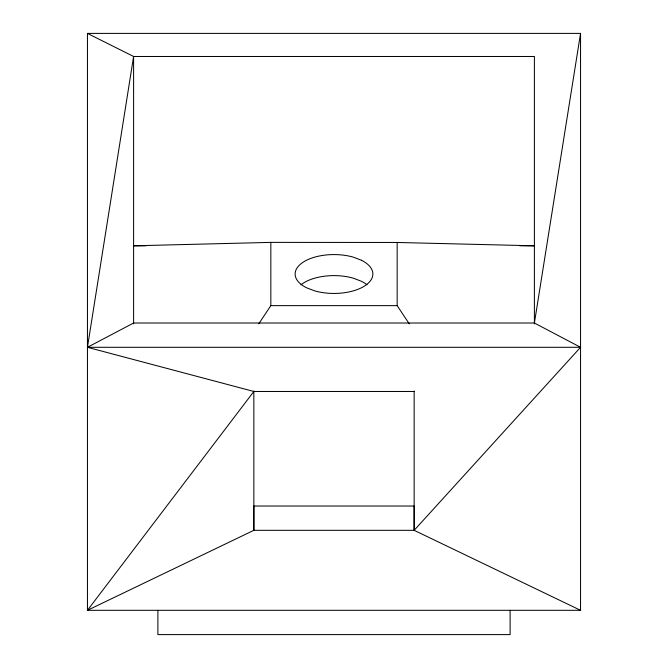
<?xml version="1.0" encoding="UTF-8"?>
<svg xmlns="http://www.w3.org/2000/svg" width="668" height="668" viewBox="0 0 668 668"><rect width="100%" height="100%" fill="white"/><g stroke="black" fill="none" stroke-linecap="round" stroke-linejoin="round"><path stroke-width="1" d="M580.55 610.31L414.16 530.317L414.16 506.027L253.84 506.027L253.84 530.317L87.45 610.31L87.45 33.4L580.55 33.4L580.55 610.31L87.45 610.31L253.84 391.473L414.16 391.473M253.84 391.014L253.84 530.317L414.16 530.317L580.55 347.302L534.4 323.011L580.55 33.4M258.733 323.863L270.841 305.627L270.841 242.384L397.159 242.467L534.4 245.799L519.788 245.799M270.841 242.384L133.6 245.799L146.125 245.799M270.841 305.627L397.159 305.627L409.267 323.863M534.4 323.011L133.6 323.011L87.45 347.302L133.6 56.479L87.45 33.4M580.55 347.302L87.45 347.302L253.84 391.473M534.4 323.888L534.4 56.479L133.6 56.479L133.6 323.888M510.11 610.31L510.11 634.6L157.89 634.6L157.89 610.31M414.16 391.014L414.16 530.317M397.159 242.467L397.159 305.627M300.992 284.785A38.861 19.43 0 0 1 353.43 278.214L361.48 281.303A38.861 19.43 0 0 1 367.008 284.785M361.48 260.269L353.43 257.18A38.861 19.43 0 0 0 303.163 262.173A38.861 19.43 0 0 0 306.52 287.749L314.57 290.839A38.861 19.43 0 0 0 364.837 285.837A38.861 19.43 0 0 0 361.48 260.269"/></g></svg>
